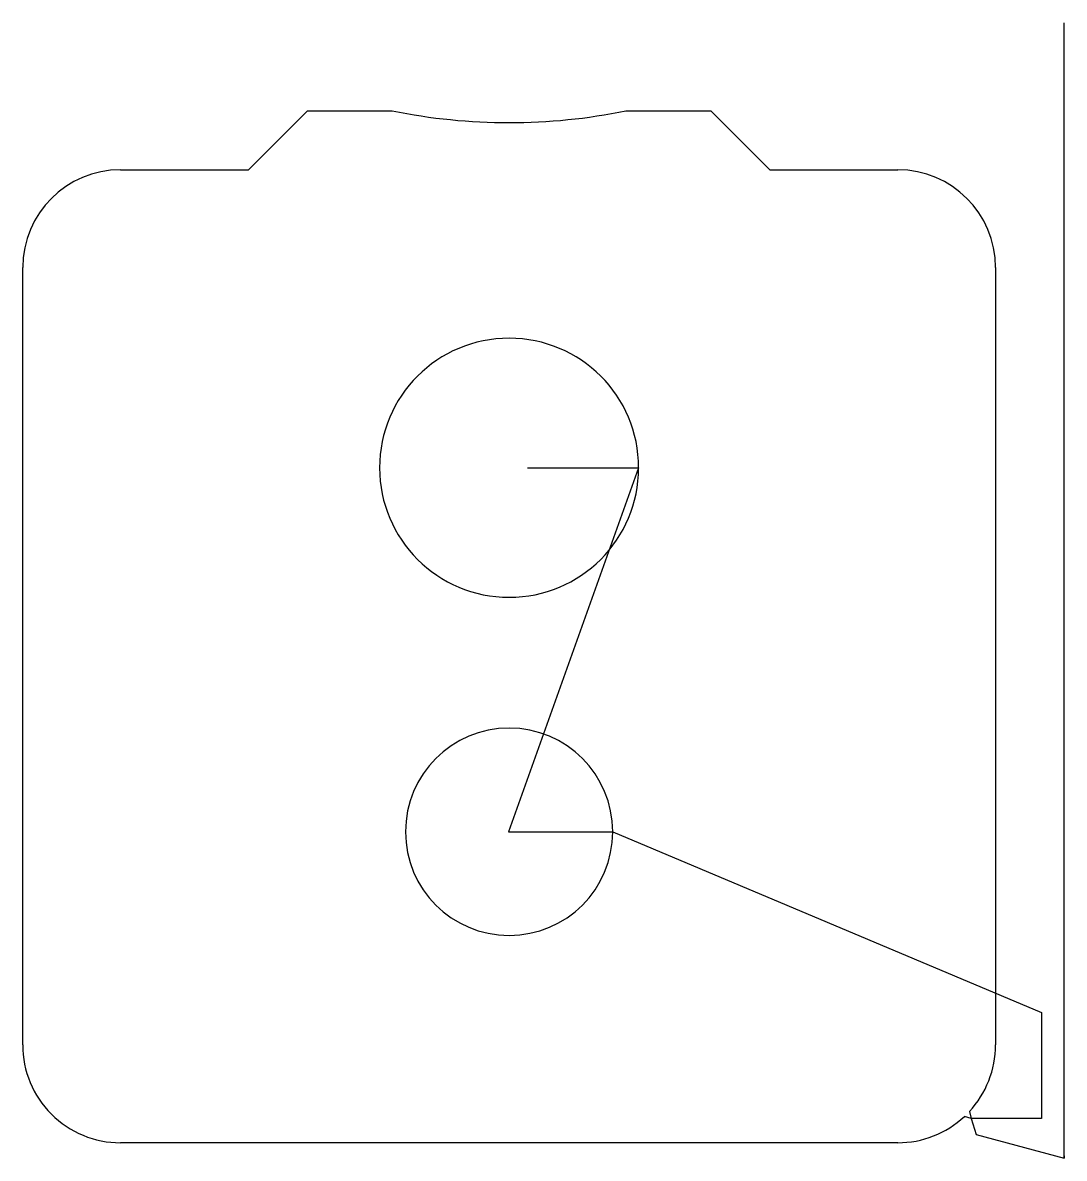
# Model space of a CAD drawing. Header units: metres. Extents: x 7 to 449, y 0 to 482.
import ezdxf

# ---------------------------------------------------------------- set-up
doc = ezdxf.new("R2010")
doc.units = ezdxf.units.M

msp = doc.modelspace()

# ---------------------------------------------------------------- linework, layer by layer
at = {"layer": 'TOOL_0'}
for p, q in [((448.798, 481.001), (448.798, 482.001)), ((448.798, 1.001), (448.798, 481.001)), ((102.479, 419.601), (127.479, 444.601)), ((127.479, 444.601), (163.501, 444.601)), ((262.695, 444.6), (298.722, 444.601)), ((298.722, 444.601), (323.722, 419.601)), ((48.1, 419.601), (102.479, 419.601)), ((323.722, 419.601), (378.101, 419.601)), ((6.6, 48.102), (6.6, 378.101)), ((419.601, 378.101), (419.601, 48.101)), ((268.1, 293.101), (212.814, 138.601)), ((220.883, 293.101), (268.1, 293.101)), ((212.814, 138.601), (257.1, 138.601)), ((257.1, 138.601), (439.123, 61.895)), ((439.123, 61.895), (439.123, 16.937)), ((408.487, 19.836), (409.265, 16.937)), ((409.264, 16.937), (406.364, 17.714)), ((439.123, 16.937), (409.264, 16.937)), ((409.265, 16.937), (411.353, 10.082)), ((411.353, 10.082), (448.798, 0.001)), ((378.099, 6.601), (48.1, 6.601)), ((448.798, 0.001), (448.798, 1.001)), ((448.798, 1.001), (448.798, 0.001)), ((448.798, 0.001), (448.798, 1.001))]:
    msp.add_line(p, q, dxfattribs=at)
for centre, radius, start, end in [((213.101, 688.101), 248.5, 258.48659, 281.51201), ((48.1, 378.101), 41.5, 90, 180), ((378.101, 378.101), 41.5, 0, 90), ((213.1, 293.101), 55, 0, 180), ((213.1, 293.101), 55, 180, 0), ((213.1, 138.601), 44, 0, 180), ((213.1, 138.601), 44, 180, 0), ((48.1, 48.101), 41.5, 179.99862, 270), ((378.101, 48.101), 41.5, 317.07109, 0), ((378.1, 48.101), 41.5, 269.99862, 312.92696)]:
    msp.add_arc(centre, radius, start, end, dxfattribs=at)

doc.saveas('drawing.dxf')
